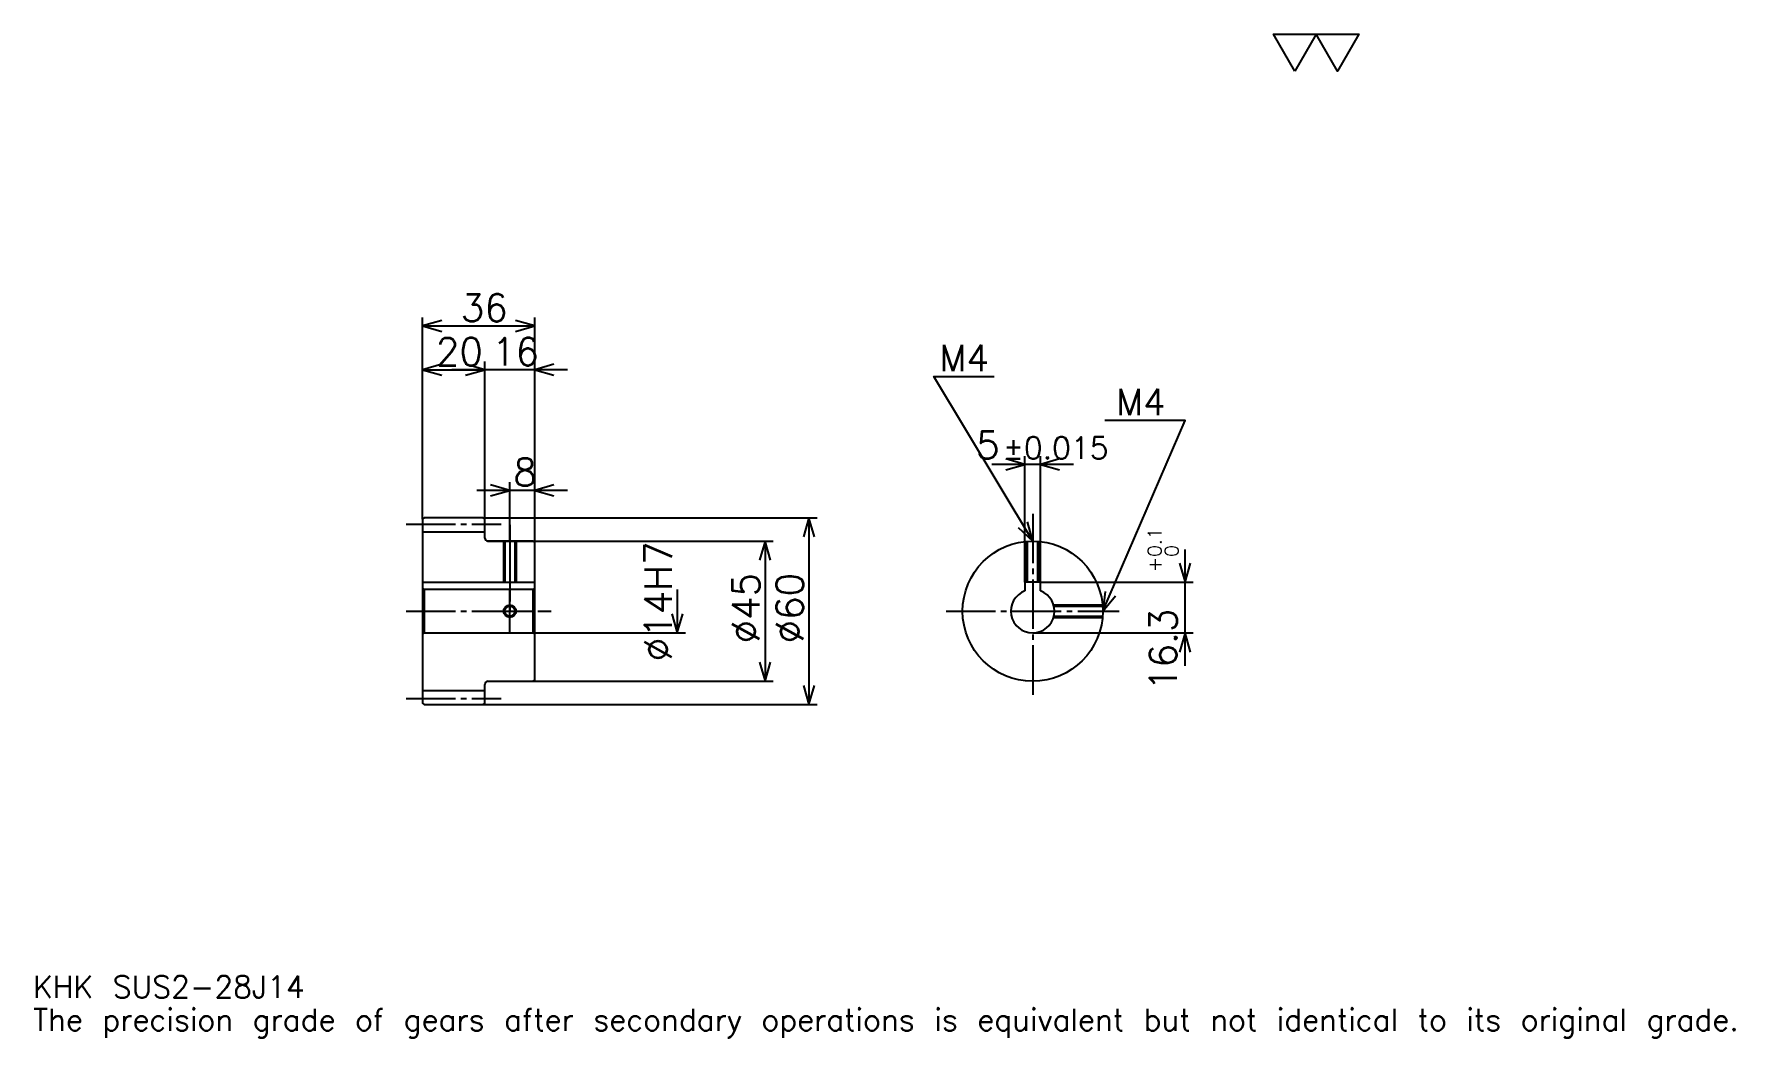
# Model space of a CAD drawing. Extents: x 18 to 564, y 6 to 329.
import ezdxf

# ---------------------------------------------------------------- set-up
doc = ezdxf.new("R2010")
doc.units = 0
doc.linetypes.add('DASHDOT', pattern=[21.130436, 15.847826, -1.76087, 1.76087, -1.76087])
doc.layers.get('0').update_dxf_attribs({"linetype": 'CONTINUOUS'})
doc.layers.add('DASHDOT', color=6, linetype='DASHDOT')
doc.styles.add('KANJI', font='TXT', dxfattribs={"bigfont": 'BIGFONT'})

msp = doc.modelspace()

# ---------------------------------------------------------------- linework, layer by layer
at = {"color": 5}
for p, q in [((142.630432, 173.510864), (142.630432, 237.782593)), ((142.630432, 235.141296), (178.630432, 235.141296)), ((178.630432, 173.510864), (178.630432, 237.782593)), ((142.630432, 221.054352), (162.630432, 221.054352)), ((189.195648, 221.054352), (152.065216, 221.054352)), ((162.630432, 173.510864), (162.630432, 223.695648)), ((335.978271, 152.810867), (335.978271, 193.304337)), ((340.978271, 152.810867), (340.978271, 193.304337)), ((351.543457, 190.66304), (325.413025, 190.66304)), ((189.195648, 182.315216), (160.065216, 182.315216)), ((170.630432, 173.510864), (170.630432, 184.956512)), ((142.630432, 173.010864), (142.630432, 173.510864)), ((162.130432, 173.510864), (178.630432, 173.510864)), ((162.630432, 173.010864), (162.630432, 173.510864)), ((170.630432, 166.010864), (170.630432, 173.510864)), ((170.630432, 166.010864), (170.630432, 173.510864)), ((178.630432, 173.510864), (269.315216, 173.510864)), ((178.630432, 165.510864), (178.630432, 173.510864)), ((266.67392, 173.510864), (266.67392, 113.510864)), ((163.630432, 166.010864), (178.630432, 166.010864)), ((178.630432, 166.010864), (255.228256, 166.010864)), ((252.586945, 166.010864), (252.586945, 121.010864)), ((387.391296, 125.945648), (387.391296, 163.376083)), ((224.41304, 150.510864), (224.41304, 136.510864)), ((340.978271, 152.810867), (390.032593, 152.810867)), ((178.630432, 136.510864), (227.054352, 136.510864)), ((338.478271, 136.510864), (390.032593, 136.510864)), ((163.630432, 121.010864), (178.630432, 121.010864)), ((178.630432, 121.010864), (255.228256, 121.010864)), ((162.130432, 113.510864), (178.630432, 113.510864)), ((178.630432, 113.510864), (269.315216, 113.510864))]:
    msp.add_line(p, q, dxfattribs=at)
at = {"color": 4}
for p, q in [((142.630432, 169.010864), (162.630432, 169.010864)), ((142.630432, 152.810867), (178.630432, 152.810867)), ((143.130432, 150.510864), (143.130432, 136.510864)), ((178.130432, 150.510864), (178.630432, 151.010864)), ((178.130432, 136.510864), (178.630432, 136.010864)), ((142.630432, 118.010864), (162.630432, 118.010864))]:
    msp.add_line(p, q, dxfattribs=at)
at = {"color": 7}
msp.add_lwpolyline([(422.608704, 316.956512), (415.741302, 328.859985), (443.210876, 328.859985), (436.343475, 316.956512), (429.476105, 328.859985), (422.608704, 316.956512)], dxfattribs=at)
at = {"color": 5}
for points in [[(148.793472, 236.902161), (142.630432, 235.141296), (148.793472, 233.380432)], [(172.467392, 233.380432), (178.630432, 235.141296), (172.467392, 236.902161)], [(148.793472, 222.815216), (142.630432, 221.054352), (148.793472, 219.293472)], [(156.467392, 219.293472), (162.630432, 221.054352), (156.467392, 222.815216)], [(156.467392, 219.293472), (162.630432, 221.054352), (156.467392, 222.815216)], [(184.793472, 222.815216), (178.630432, 221.054352), (184.793472, 219.293472)], [(338.478271, 166.010864), (306.782593, 218.836945), (326.152161, 218.836945)], [(360.978271, 143.510864), (387.391296, 204.75), (361.682617, 204.75)], [(329.815216, 188.902161), (335.978271, 190.66304), (329.815216, 192.423904)], [(347.141296, 192.423904), (340.978271, 190.66304), (347.141296, 188.902161)], [(164.467392, 180.554352), (170.630432, 182.315216), (164.467392, 184.07608)], [(184.793472, 184.07608), (178.630432, 182.315216), (184.793472, 180.554352)], [(268.434784, 167.347824), (266.67392, 173.510864), (264.913025, 167.347824)], [(333.797485, 170.389679), (338.478271, 166.010864), (336.817322, 172.201599)], [(254.347824, 159.847824), (252.586945, 166.010864), (250.82608, 159.847824)], [(385.630432, 158.973907), (387.391296, 152.810867), (389.152161, 158.973907)], [(361.802185, 149.867355), (360.978271, 143.510864), (365.03595, 148.472595)], [(222.652161, 142.673904), (224.41304, 136.510864), (226.17392, 142.673904)], [(389.152161, 130.347824), (387.391296, 136.510864), (385.630432, 130.347824)], [(250.82608, 127.173904), (252.586945, 121.010864), (254.347824, 127.173904)], [(264.913025, 119.673904), (266.67392, 113.510864), (268.434784, 119.673904)]]:
    msp.add_lwpolyline(points, dxfattribs=at)
at = {"color": 4}
for points in [[(162.630432, 167.010864), (162.630432, 173.010864), (162.130432, 173.510864), (143.130432, 173.510864), (142.630432, 173.010864), (142.630432, 136.010864)], [(163.630432, 121.010864), (178.130432, 121.010864), (178.630432, 121.510864), (178.630432, 165.510864), (178.130432, 166.010864), (163.630432, 166.010864)], [(168.630432, 166.010864), (168.630432, 152.810867)], [(169.010437, 166.010864), (169.010437, 152.810867)], [(172.250427, 166.010864), (172.250427, 152.810867)], [(172.630432, 166.010864), (172.630432, 152.810867)], [(336.478271, 152.810867), (336.478271, 165.921799)], [(336.858276, 152.810867), (336.858276, 165.952469)], [(340.098267, 152.810867), (340.098267, 165.952469)], [(340.478271, 152.810867), (340.478271, 165.921799)], [(142.630432, 136.010864), (143.130432, 136.510864), (178.130432, 136.510864), (178.130432, 150.510864), (143.130432, 150.510864), (142.630432, 151.010864)], [(340.978271, 150.04921), (340.978271, 152.810867), (335.978271, 152.810867), (335.978271, 150.04921)], [(345.186462, 145.510864), (360.889191, 145.510864)], [(345.288208, 145.130859), (360.919861, 145.130859)], [(345.186462, 141.510864), (360.889191, 141.510864)], [(345.288208, 141.890869), (360.919861, 141.890869)], [(142.630432, 136.010864), (142.630432, 114.010864), (143.130432, 113.510864), (162.130432, 113.510864), (162.630432, 114.010864), (162.630432, 120.010864)]]:
    msp.add_lwpolyline(points, dxfattribs=at)
for centre, radius in [((338.478271, 143.510864), 22.5), ((170.630432, 143.510864), 1.62)]:
    msp.add_circle(centre, radius, dxfattribs=at)
at = {"color": 7}
msp.add_circle((170.630432, 143.510864), 2, dxfattribs=at)
at = {"color": 4}
for centre, radius, start, end in [((163.630432, 167.010864), 1, 180, 270), ((338.478271, 143.510864), 7, 110.92483306, 69.07516694), ((163.630432, 120.010864), 1, 90, 180)]:
    msp.add_arc(centre, radius, start, end, dxfattribs=at)
at = {"layer": 'DASHDOT', "color": 7}
for p, q in [((338.478271, 174.815216), (338.478271, 115.728256)), ((137.347824, 171.510864), (167.91304, 171.510864)), ((170.630432, 166.010864), (170.630432, 143.510864)), ((137.347824, 143.510864), (183.91304, 143.510864)), ((310.695648, 143.510864), (366.260864, 143.510864)), ((137.347824, 115.510864), (167.91304, 115.510864))]:
    msp.add_line(p, q, dxfattribs=at)
for points in [[(170.630432, 171.293472), (170.630432, 147.528259)], [(170.630432, 136.228256), (170.630432, 150.793472)], [(163.347824, 143.510864), (177.91304, 143.510864)]]:
    msp.add_lwpolyline(points, dxfattribs=at)

# ---------------------------------------------------------------- texts
at = {"color": 7, "style": 'KANJI'}
for s, height, p in [('36', 8.804348, (154.907608, 236.549988)), ('20', 8.804348, (146.907608, 222.463043)), ('16', 8.804348, (164.907608, 222.463043)), ('M4', 8.452174, (308.543457, 220.597824)), ('M4', 8.452174, (365.204346, 206.510864)), ('5', 8.804348, (320.304321, 192.423904)), ('%%p0.015', 7.043478, (329.019562, 192.423904)), ('8', 8.804348, (171.769012, 183.723907)), ('KHK SUS2-28J14', 7.043478, (17.608696, 19.369566)), ('The precision grade of gears after secondary operations is equivalent but not identical to its original grade.', 7.043478, (17.608696, 8.804348))]:
    msp.add_text(s, height=height, dxfattribs=at).set_placement(p)
for s, height, p in [('%%c14H7', 8.804348, (222.652161, 127.442932)), ('0.1', 4.402174, (379.81955, 160.965652)), ('0', 4.402174, (385.278259, 160.965652)), ('+', 4.402174, (379.81955, 156.035217)), ('%%c45', 8.804348, (250.82608, 133.165756)), ('%%c60', 8.804348, (264.913025, 133.165756)), ('16.3', 8.804348, (384.75, 117.926514))]:
    msp.add_text(s, height=height, rotation=90, dxfattribs=at).set_placement(p)

doc.saveas('drawing.dxf')
